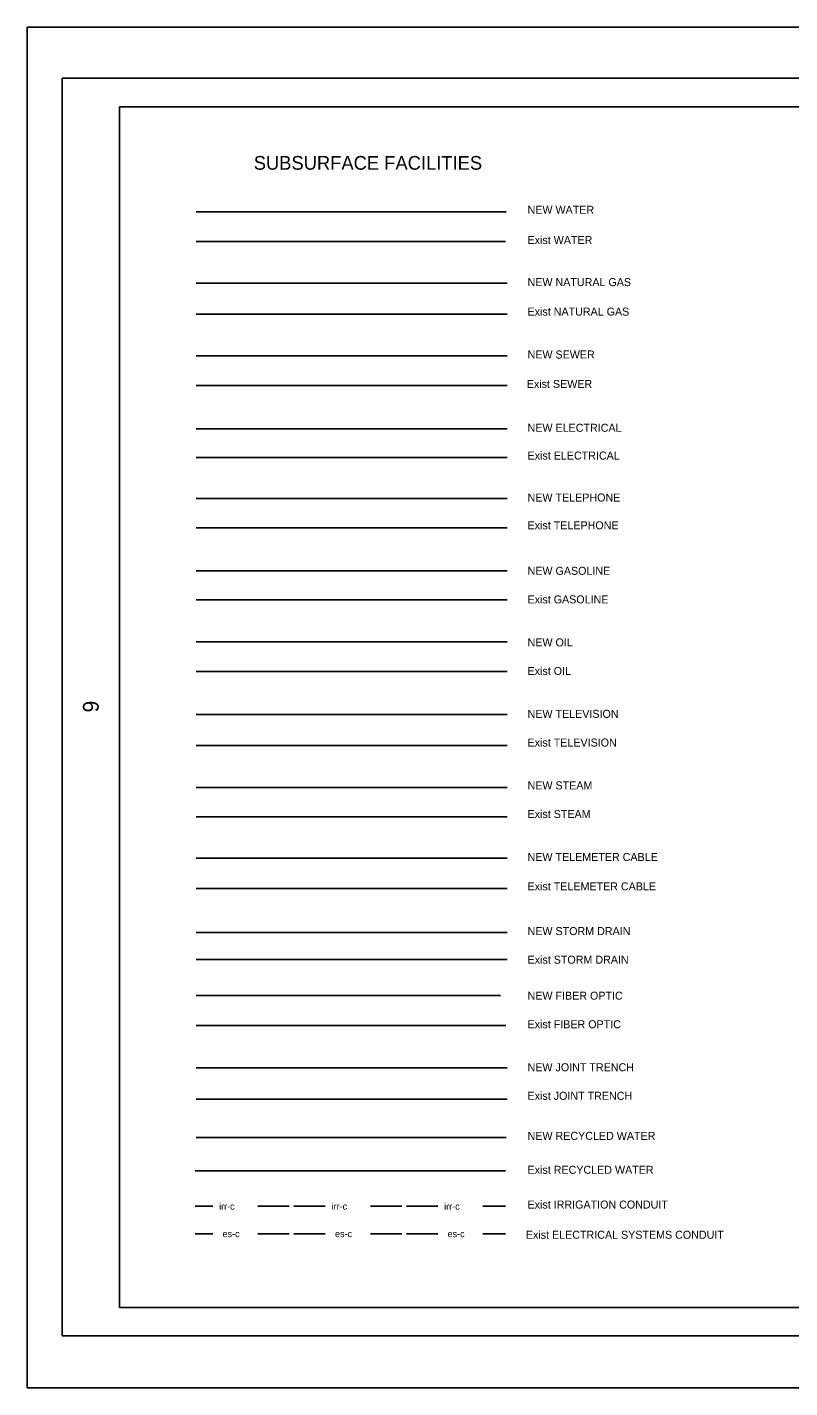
# Model space of a CAD drawing. Extents: x 770 to 2530, y 1188 to 2378.
# Drawn here: x 770 to 1437, y 1188 to 2378 of the extents above; entities that cross this region are included whole.
import ezdxf

# ---------------------------------------------------------------- set-up
doc = ezdxf.new("R2010")
doc.units = 0
for name, color, linetype in [('10 Sheet Format', 7, 'Continuous'), ('27 Undefined', 7, 'Continuous'), ('40 New Utility', 7, 'Continuous'), ('57 Undefined', 7, 'Continuous'), ('60 Nongeo Data', 7, 'Continuous'), ('850 ut-rcwater-p', 7, 'Continuous'), ('851 ut-rcwater-x', 7, 'Continuous')]:
    doc.layers.add(name, color=color, linetype=linetype)

msp = doc.modelspace()

# ---------------------------------------------------------------- linework, layer by layer
at = {"layer": '10 Sheet Format'}
for p, q in [((850.4, 2308), (2475.3, 2308)), ((850.4, 2308), (850.4, 1258)), ((850.4, 1258), (2475.3, 1258))]:
    msp.add_line(p, q, dxfattribs=at)
for points in [[(769.8, 2377.6), (2529.8, 2377.6), (2529.8, 1187.6), (769.8, 1187.6)], [(800.4, 2333), (2500.4, 2333), (2500.4, 1233), (800.4, 1233)], [(800.4, 2333), (2500.4, 2333), (2500.4, 1233), (800.4, 1233)]]:
    msp.add_lwpolyline(points, close=True, dxfattribs=at)
at = {"layer": '27 Undefined'}
for p, q in [((917.5, 2190.2), (1188.2, 2190.2)), ((917.5, 2126.8), (1189.7, 2126.8)), ((917.5, 2064.3), (1189.7, 2064.3)), ((917.5, 2001.4), (1189.7, 2001.4)), ((917.5, 1939.8), (1189.7, 1939.8)), ((917.5, 1876.9), (1189.7, 1876.9)), ((917.5, 1749.5), (1189.7, 1749.5)), ((917.5, 1686.9), (1189.7, 1686.9))]:
    msp.add_line(p, q, dxfattribs=at)
at = {"layer": '40 New Utility'}
for p, q in [((917.5, 2216.1), (1188.6, 2216.1)), ((917.5, 2153.7), (1189.7, 2153.7)), ((917.5, 2090.1), (1189.7, 2090.1)), ((917.5, 2026.3), (1189.7, 2026.3)), ((917.5, 1965.5), (1189.7, 1965.5)), ((917.5, 1902.2), (1189.7, 1902.2)), ((917.5, 1840.1), (1189.7, 1840.1)), ((917.5, 1814.1), (1189.7, 1814.1)), ((917.5, 1776.4), (1189.7, 1776.4)), ((917.5, 1712.8), (1189.7, 1712.8)), ((917.5, 1650.9), (1189.7, 1650.9)), ((917.5, 1624.2), (1189.7, 1624.2)), ((917.5, 1585.8), (1189.7, 1585.8)), ((917.5, 1562.2), (1189.7, 1562.2)), ((917.5, 1530.7), (1183.8, 1530.7)), ((917.5, 1504.6), (1188.3, 1504.6))]:
    msp.add_line(p, q, dxfattribs=at)
at = {"layer": '60 Nongeo Data'}
for p, q in [((917.5, 1467.6), (1189.7, 1467.6)), ((917.5, 1440.2), (1189.7, 1440.2)), ((916.8, 1346.4), (932.1, 1346.4)), ((971.4, 1346.4), (999, 1346.4)), ((1002.9, 1346.4), (1030.5, 1346.4)), ((1069.9, 1346.4), (1097.4, 1346.4)), ((1101.4, 1346.4), (1128.9, 1346.4)), ((1168.3, 1346.4), (1188, 1346.4)), ((916.8, 1322.4), (932.1, 1322.4)), ((971.4, 1322.4), (999, 1322.4)), ((1002.9, 1322.4), (1030.5, 1322.4)), ((1069.9, 1322.4), (1097.4, 1322.4)), ((1101.4, 1322.4), (1128.9, 1322.4)), ((1168.3, 1322.4), (1188, 1322.4))]:
    msp.add_line(p, q, dxfattribs=at)
at = {"layer": '850 ut-rcwater-p'}
msp.add_line((917.6, 1406.5), (1188.8, 1406.5), dxfattribs=at)
at = {"layer": '851 ut-rcwater-x'}
msp.add_line((916.8, 1377.3), (1188, 1377.3), dxfattribs=at)

# ---------------------------------------------------------------- texts
at = {"layer": '10 Sheet Format'}
msp.add_text('6', height=13.8, rotation=270, dxfattribs=at).set_placement((818.5, 1788.6))
at = {"layer": '57 Undefined'}
for s, height, p in [('SUBSURFACE FACILITIES', 12, (967.9, 2253)), ('NEW WATER', 7, (1207.4, 2214.5)), ('Exist WATER', 7, (1207.4, 2188)), ('NEW NATURAL GAS', 7, (1207.4, 2151.2)), ('Exist NATURAL GAS', 7, (1207.4, 2125.4)), ('NEW SEWER', 7, (1207.4, 2087.9)), ('Exist SEWER', 7, (1206.7, 2062.1)), ('NEW ELECTRICAL', 7, (1207.4, 2023.8)), ('Exist ELECTRICAL', 7, (1207.4, 1999.5)), ('NEW TELEPHONE', 7, (1207.4, 1962.8)), ('Exist TELEPHONE', 7, (1207.4, 1938.5)), ('NEW GASOLINE', 7, (1207.4, 1898.7)), ('Exist GASOLINE', 7, (1207.4, 1873.7)), ('NEW OIL', 7, (1207.4, 1836.1)), ('Exist OIL', 7, (1207.4, 1811.1)), ('NEW TELEVISION', 7, (1207.4, 1773.6)), ('Exist TELEVISION', 7, (1207.4, 1748.5)), ('NEW STEAM', 7, (1207.4, 1711)), ('Exist STEAM', 7, (1207.4, 1686)), ('NEW TELEMETER CABLE', 7, (1207.4, 1648.4)), ('Exist TELEMETER CABLE', 7, (1207.4, 1622.7)), ('NEW STORM DRAIN', 7, (1207.4, 1583.6)), ('Exist STORM DRAIN', 7, (1207.4, 1558.6)), ('NEW FIBER OPTIC', 7, (1207.4, 1527.1)), ('Exist FIBER OPTIC', 7, (1207.4, 1502.1)), ('NEW JOINT TRENCH', 7, (1207.4, 1464.5)), ('Exist JOINT TRENCH', 7, (1207.4, 1439.5)), ('NEW RECYCLED WATER', 7, (1207.4, 1404.5)), ('Exist RECYCLED WATER', 7, (1207.4, 1374.8)), ('Exist IRRIGATION CONDUIT', 7, (1207.4, 1344.4)), ('Exist ELECTRICAL SYSTEMS CONDUIT', 7, (1205.9, 1318))]:
    msp.add_text(s, height=height, dxfattribs=at).set_placement(p)
at = {"layer": '60 Nongeo Data'}
for s, p in [('irr-c', (937.6, 1343.4)), ('irr-c', (1036, 1343.4)), ('irr-c', (1134.4, 1343.4)), ('es-c', (940.6, 1319.4)), ('es-c', (1039, 1319.4)), ('es-c', (1137.4, 1319.4))]:
    msp.add_text(s, height=5.91, dxfattribs=at).set_placement(p)

doc.saveas('drawing.dxf')
